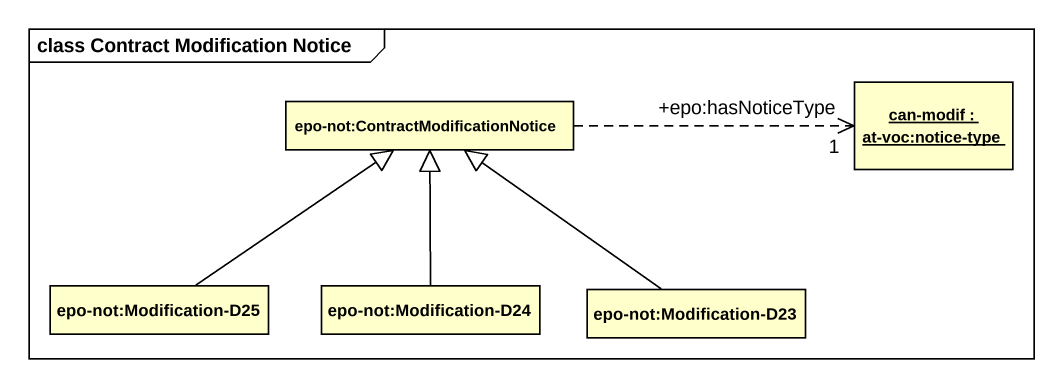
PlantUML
@startuml
mainframe class Contract Modification Notice
hide circle
hide empty members
class "epo-not:ContractModificationNotice" as epo_not_ContractModification
object "can-modif : at-voc:notice-type" as can_modif
class "epo-not:Modification-D25" as epo_not_Modification_D25
class "epo-not:Modification-D24" as epo_not_Modification_D24
class "epo-not:Modification-D23" as epo_not_Modification_D23
epo_not_ContractModification .right.> "+epo:hasNoticeType\n1" can_modif
epo_not_Modification_D25 -up-|> epo_not_ContractModification
epo_not_Modification_D24 -up-|> epo_not_ContractModification
epo_not_Modification_D23 -up-|> epo_not_ContractModification
@enduml
